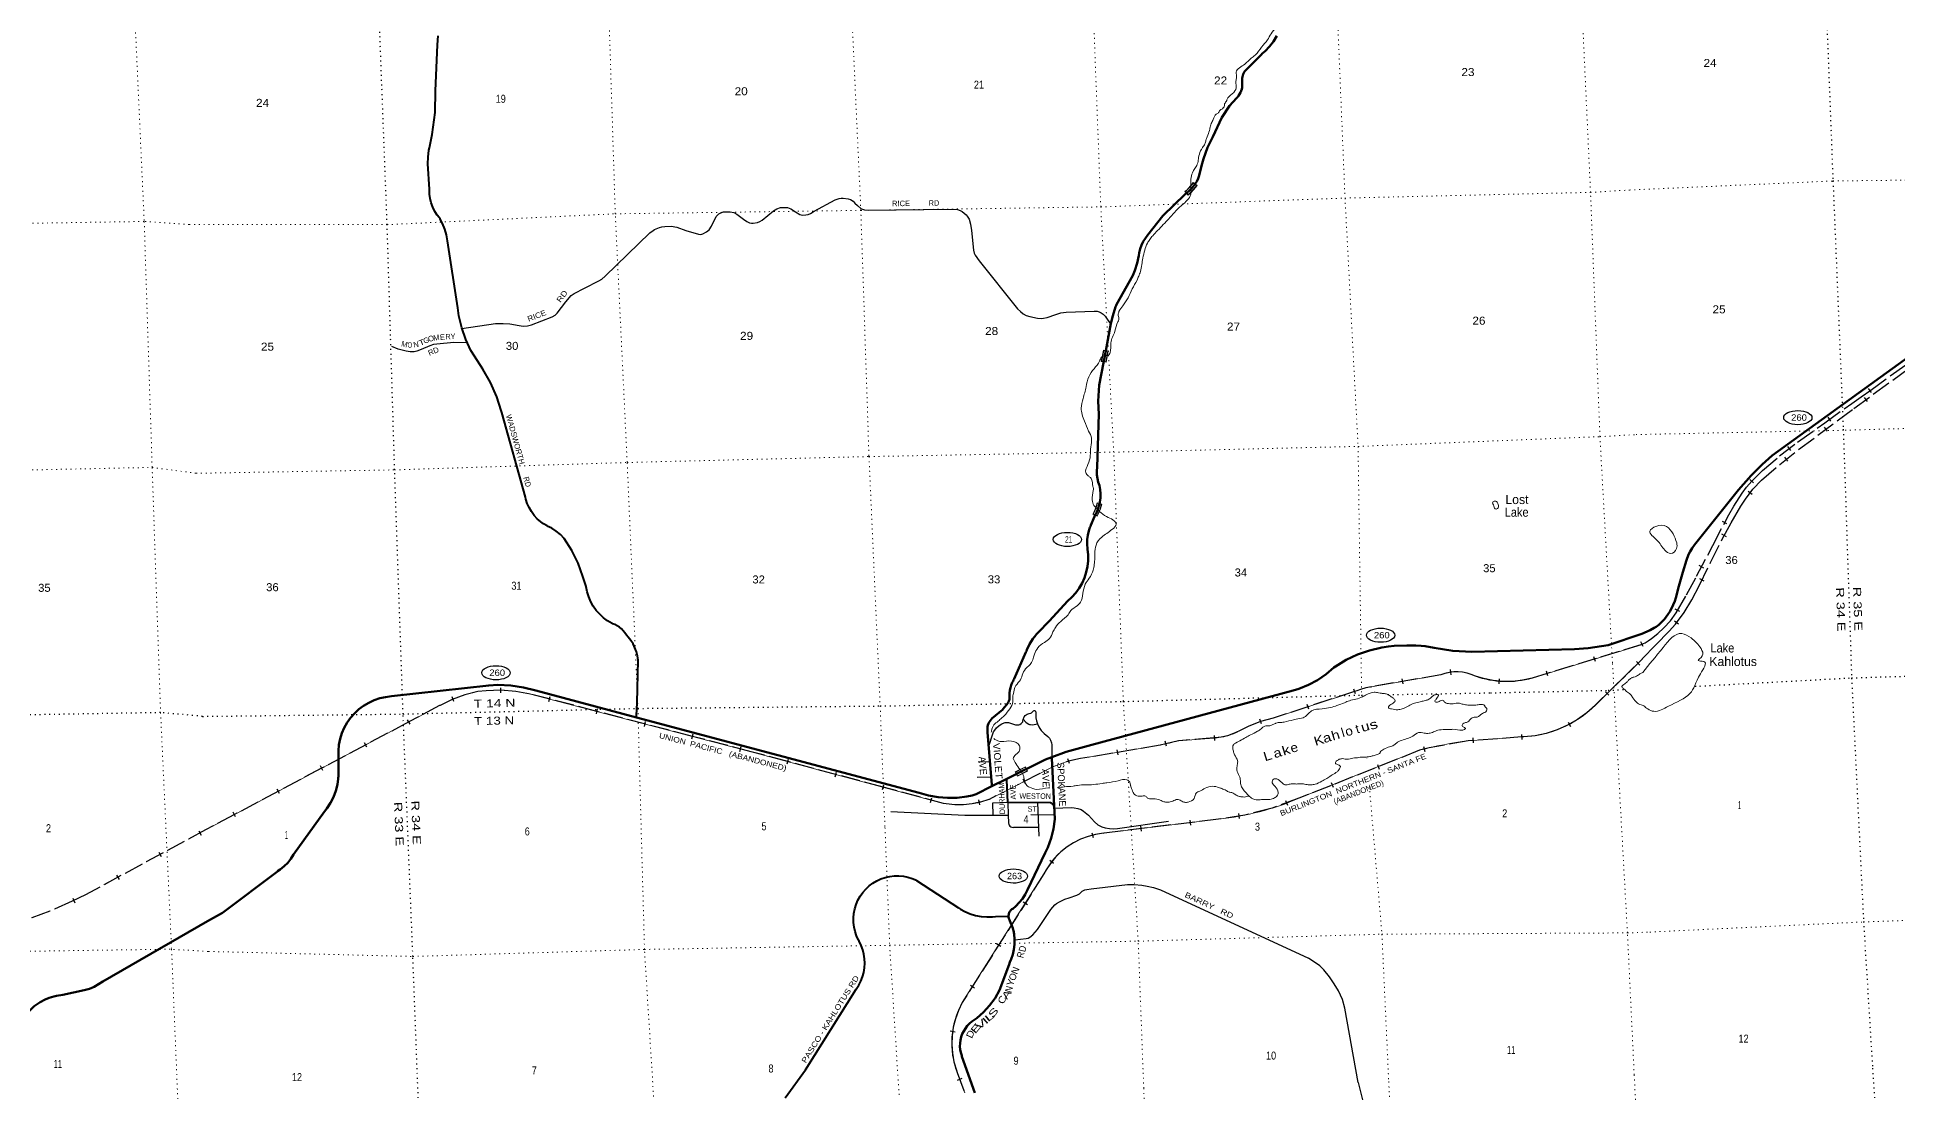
# Model space of a CAD drawing. Header units: feet. Extents: x 501257 to 757852, y -360805 to -170898.
# Drawn here: x 594971 to 635653, y -312357 to -289280 of the extents above; entities that cross this region are included whole.
import ezdxf
from ezdxf.enums import TextEntityAlignment as Align

# ---------------------------------------------------------------- set-up
doc = ezdxf.new("R2010")
doc.units = ezdxf.units.FT
doc.header["$LTSCALE"] = 70
doc.linetypes.add('DOTTED', pattern=[1.5, 0.3, -1.2])
doc.linetypes.add('LONG_DASHED', pattern=[7.5, 6, -1.5])
for name, color, linetype, lineweight in [('17', 7, 'Continuous', 25), ('23', 7, 'Continuous', 70), ('26', 7, 'Continuous', 40), ('27', 7, 'Continuous', 13), ('29', 7, 'Continuous', 25), ('30', 7, 'Continuous', 25), ('34', 7, 'Continuous', 25), ('39', 7, 'Continuous', 13), ('59', 7, 'Continuous', 13), ('6', 7, 'DOTTED', 25), ('63', 7, 'Continuous', 25), ('7', 7, 'DOTTED', 13)]:
    doc.layers.add(name, color=color, linetype=linetype, lineweight=lineweight)
doc.layers.add('41', color=7, linetype='Continuous')

msp = doc.modelspace()

# ---------------------------------------------------------------- linework, layer by layer
at = {"layer": '17'}
for centre, major_axis in [((633467.58, -297596.03), (309.24, -1)), ((617497.01, -300259.28), (-309.24, 1)), ((624344.4, -302353.48), (-309.24, 1)), ((605002.81, -303174.38), (-309.24, 1)), ((616314.49, -307618.61), (-309.24, 1))]:
    msp.add_ellipse(centre, major_axis=major_axis, ratio=0.500121, dxfattribs=at)
at = {"layer": '23'}
msp.add_line((615846.72, -305653.66), (616170.15, -305491.79), dxfattribs=at)
for points in [[(618550.07, -295173.88), (618559.05, -295146.12), (618571.22, -295123.88), (618929, -294486.09), (618971.55, -294381.82), (619022.13, -294218.65), (619055.37, -294051.09), (619064.22, -293995.23), (619085.54, -293909.13), (619115.75, -293825.73), (619154.51, -293745.95), (619201.4, -293670.66), (619255.9, -293600.68), (619581.83, -293184.25), (620073.5, -292711.71), (620098.5, -292687.68), (620123.5, -292670.61), (620147.41, -292649.49), (620221.58, -292572.25), (620267.85, -292512.68), (620287.27, -292487.68), (620307.68, -292462.68), (620323.94, -292435.13), (620352.96, -292371.83), (620375.22, -292305.84), (620390.45, -292237.89), (620443.03, -292043.72), (620471.36, -291941.36), (620560.43, -291692.28), (620675.05, -291453.87), (620876.16, -291033.64), (621042.33, -290783.1), (621195.9, -290609.27), (621199.81, -290603.16), (621213.87, -290589.21), (621239.89, -290558.99), (621262.61, -290526.22), (621281.79, -290491.25), (621297.2, -290454.46), (621308.68, -290416.27), (621316.11, -290377.09), (621319.4, -290337.35), (621318.92, -290208.55), (621319.39, -290178.35), (621323.08, -290147.18), (621330.02, -290116.57), (621340.12, -290086.85), (621353.27, -290058.35), (621369.33, -290031.37), (621388.11, -290006.23), (621409.43, -289983.19), (621433.03, -289962.5), (621458.67, -289944.39), (621458.63, -289942.38), (621744.7, -289649.44), (621750.58, -289641.29), (621817.25, -289583.15), (621915.3, -289481.72), (622002.21, -289370.6), (622077.02, -289251.01)], [(644116.26, -290320.4), (632908.79, -298423.93), (632689.78, -298621.81), (632448.02, -298858.86), (632170.78, -299173.19), (631206.71, -300380.33), (631157, -300448.45), (631113.25, -300525.24), (631079.07, -300589.66), (631034.78, -300714.11), (630949.7, -300971.57), (630861.75, -301283.45), (630799.98, -301539.11), (630776.01, -301605.34), (630741, -301688.74), (630676.07, -301824.87), (630627.26, -301903.71), (630551.08, -302000.63), (630431.38, -302122.9), (630368.19, -302169.27), (630323.96, -302194.56), (630235.5, -302243.03), (630056.94, -302319.37)], [(615846.72, -305653.66), (615844.52, -305626.11), (615752.42, -304473.68), (615750.5, -304461.63), (615747.34, -304425.85), (615747.94, -304389.94), (615752.29, -304354.28), (615760.34, -304319.27), (615772.01, -304285.3), (615787.17, -304252.73), (615805.64, -304221.93), (615827.24, -304193.22), (615851.72, -304166.93), (615878.81, -304143.35), (615878.78, -304141.33), (616047.25, -304009.5), (616070.03, -303988.13), (616124.44, -303929.1), (616172.37, -303864.7), (616198.5, -303820.63), (616213.18, -303795.87), (616223.77, -303770.63), (616227.36, -303757.72), (616228.34, -303751.89), (616230.94, -303726.43), (616231.85, -303701.89), (616233.55, -303655.96), (616233.7, -303616.7), (616239.06, -303558.03), (616250.52, -303500.24), (616267.96, -303443.97), (616291.19, -303389.82), (616310.47, -303355.36), (616319.8, -303330.36), (616334.4, -303305.36), (616588.38, -302724.42), (616599.25, -302699.56), (616609.52, -302674.42), (616610.63, -302671.69), (616670.57, -302548.08), (616743.1, -302431.42), (616804.83, -302352.03), (616815.74, -302338), (616847.74, -302302.03), (617105.58, -302036.21), (617497.69, -301608.53), (617499.28, -301607.24), (617593.92, -301521.81), (617679.11, -301426.96), (617753.92, -301323.72), (617817.53, -301213.23), (617869.24, -301096.69), (617908.49, -300975.39), (617934.84, -300850.65), (617948.01, -300723.84), (617947.85, -300596.34), (617934.36, -300469.57), (617933.31, -300461.6), (617925.9, -300362.64), (617928.88, -300263.45), (617942.2, -300165.11), (617965.74, -300068.71), (617990.26, -300000.29), (617999.22, -299975.29), (618009.92, -299950.29), (618092.51, -299757.32), (618106.48, -299724.69), (618115.07, -299707.32), (618131.49, -299674.16), (618170.75, -299575.15), (618191.8, -299499.93), (618199.76, -299471.48), (618204.22, -299449.93), (618205.82, -299442.23), (618218, -299351.36), (618220.61, -299259.71), (618213.62, -299168.29), (618197.12, -299078.11), (618171.67, -299005.91), (618152.17, -298925.56), (618141.18, -298843.6), (618138.81, -298760.95), (618145.1, -298678.51), (618182.97, -297518.51), (618171.55, -297233.34), (618190.79, -296884.37), (618334.43, -296134.38), (618448.41, -295539.29), (618486.65, -295369.94), (618550.07, -295173.88)], [(617156.76, -305016.86), (617466.96, -304899.86), (618031.4, -304746.85), (622432.27, -303563.79), (622559.99, -303523.77), (622767.81, -303439.01), (622965.64, -303332.99), (623151.31, -303206.87), (623322.77, -303062.04), (623358.77, -303036.95), (623593.6, -302893.66), (623842.13, -302775.71), (624101.62, -302684.38), (624369.23, -302620.67), (624516.23, -302596.55), (624642.04, -302585.29), (624917.05, -302578.62), (625114.26, -302575.6), (625231.43, -302585.2), (625316.46, -302593.43), (625515.69, -302632.3), (625923.35, -302696.34), (626342.32, -302718.13), (628582.6, -302655.87), (628882.75, -302638.37), (629317.45, -302574.28), (630056.94, -302319.37)], [(598696.28, -308605.4), (599021.81, -308420.35), (600225.68, -307519.23), (600227.58, -307513.16), (600283.77, -307475.15), (600369.94, -307405.57), (600448.37, -307327.37), (600518.2, -307241.4), (600578.66, -307148.61), (601252.64, -306210.69), (601304.66, -306142.41), (601382.65, -306020.11), (601447.44, -305890.33), (601498.3, -305754.49), (601534.69, -305614.07), (601552.75, -305493.64), (601554.15, -305468.64), (601556.35, -305443.64), (601558.94, -304989.53), (601558.2, -304877.31), (601570.01, -304748.13), (601595.24, -304620.9), (601633.64, -304496.99), (601684.78, -304377.79), (601748.11, -304264.58), (601822.91, -304158.61), (601908.39, -304061.04), (602003.6, -303972.93), (602107.49, -303895.27), (602218.93, -303828.89), (602336.7, -303774.52), (602459.51, -303732.76), (602586.01, -303704.06), (602714.82, -303688.75), (604843.05, -303451.38), (605045.97, -303441.49), (605326.23, -303453.15), (605603.73, -303494.03), (605875.43, -303563.71), (608072.54, -304149.35)], [(615846.72, -305653.66), (615500.99, -305826.7), (615417.3, -305856.2), (615296.56, -305876.58), (615088.04, -305904.83), (614877.71, -305911.12), (614667.88, -305895.4), (614460.83, -305857.82), (614258.85, -305798.81), (614252.9, -305796.72), (608072.54, -304149.35)], [(615470.48, -312356.82), (615191.74, -311564.43), (615184.64, -311545.11), (615165.2, -311478.61), (615152.81, -311410.43), (615147.62, -311341.34), (615149.68, -311272.08), (615158.97, -311203.41), (615175.38, -311136.09), (615198.74, -311070.86), (615228.8, -311008.42), (615265.21, -310949.47), (615307.59, -310894.65), (615355.46, -310844.56), (615408.31, -310799.75), (615513.97, -310721.85), (615662.31, -310591.1), (615796.18, -310445.56), (615914.11, -310286.83), (616014.79, -310116.64), (616221.09, -309549.39), (616234.28, -309502.86), (616264.54, -309435.05), (616300.79, -309330.07), (616325.86, -309221.88), (616339.48, -309111.66), (616341.51, -309000.62), (616331.92, -308889.97), (616315.66, -308805.97), (616313.76, -308796.12), (616300.65, -308755.97), (616222.09, -308563.14), (616219.34, -308555.71), (616213.85, -308536.73), (616210.38, -308517.28), (616208.96, -308497.58), (616209.61, -308477.83), (616212.31, -308458.26), (616217.05, -308439.08), (616223.77, -308420.5), (616232.39, -308402.73), (616242.82, -308385.95), (616254.95, -308370.35), (616268.65, -308356.11), (616283.76, -308343.38), (616300.11, -308332.3), (616365.31, -308278.16), (616443.69, -308199.79), (616513.44, -308113.65), (616573.82, -308020.7), (616624.14, -307921.94), (617010.9, -307113.95), (617067.59, -306991.04), (617139.86, -306790.91), (617190.81, -306584.33), (617219.88, -306373.56), (617157.76, -305038.38), (617156.76, -305016.86)], [(616170.15, -305491.79), (616600.47, -305276.43), (616622.92, -305265.19), (617016.65, -305069.7), (617156.76, -305016.86)], [(593174.83, -312944.84), (594700.95, -310688.56), (594815.34, -310548.25), (594907.74, -310463.11), (594969.64, -310415.57), (595034.74, -310374.56), (595142.3, -310319.68), (595232.44, -310282.89), (595336.05, -310249.52), (595396.38, -310234.64), (595530.47, -310213.58), (595997.26, -310116.03), (596116.05, -310083.86), (596169.21, -310062.39), (596217.31, -310038.02), (596407.82, -309920.9), (598696.28, -308605.4)]]:
    msp.add_lwpolyline(points, dxfattribs=at)
at = {"layer": '26'}
for points in [[(608072.54, -304149.35), (608074.93, -304105.17), (608089.85, -303827.97), (608108.11, -302901.8), (608108.07, -302899.79), (608095.03, -302807.3), (608072.39, -302716.68), (608040.4, -302628.92), (607999.41, -302544.99), (607949.88, -302465.8), (607892.33, -302392.22), (607853.96, -302350.84), (607822.83, -302302.39), (607786.8, -302257.47), (607746.28, -302216.56), (607701.7, -302180.1), (607653.56, -302148.51), (607602.38, -302122.12), (607548.71, -302101.23), (607541.22, -302098.82), (607443.79, -302040.99), (607352.95, -301973.29), (607269.67, -301896.47), (607194.89, -301811.37), (607129.4, -301718.91), (607073.94, -301620.12), (607029.12, -301516.07), (606995.41, -301407.9), (606973.19, -301296.8), (606972.2, -301289.84), (606903.54, -301069.67), (606796.22, -300778.81), (606659.09, -300500.77), (606493.65, -300238.59), (606493.03, -300237.72), (606410.56, -300154.56), (606319.84, -300080.49), (606221.88, -300016.3), (606171.84, -299989.63), (606146.47, -299976.1), (606121.84, -299962.31), (606038.17, -299915.44), (605980.14, -299876.39), (605904.89, -299808.69), (605837.12, -299733.5), (605777.58, -299651.63), (605726.93, -299563.99), (605685.71, -299471.53), (605654.39, -299375.28), (605644.52, -299335.12), (605130.26, -297487.61), (605121.27, -297462.61), (605115.35, -297437.61), (605020.59, -297139.62), (604884.7, -296829.17), (604717.09, -296534.62), (604594.79, -296357), (604456.18, -296128.23), (604342.25, -295886.24), (604254.23, -295633.65), (604193.1, -295373.26), (604167.9, -295199.29), (603940.21, -293730.06), (603917.53, -293600.1), (603881.39, -293473.22), (603832.19, -293350.81), (603792.3, -293274.2), (603779.3, -293249.22), (603759.83, -293224.2), (603718.22, -293170.7), (603665.7, -293086.26), (603622.3, -292996.78), (603588.49, -292903.26), (603564.63, -292806.72), (603551, -292708.21), (603547.74, -292608.82), (603548.02, -292597.9), (603513.23, -292049.05), (603517.09, -291898.88), (603536.62, -291749.93), (603546.71, -291700.25), (603609.48, -291409.3), (603671.83, -290921.8), (603683.43, -290449.92), (603720.88, -289448.42), (603740.67, -289251.34)], [(617206.51, -306128.48), (617206.56, -306123.82), (617205.85, -306112.35), (617203.93, -306101.01), (617200.85, -306089.93), (617196.62, -306079.24), (617191.3, -306069.04), (617184.94, -306059.46), (617177.61, -306050.6), (617169.4, -306042.55), (617160.39, -306035.4), (617150.68, -306029.23), (617140.38, -306024.12), (617129.61, -306020.1), (617118.47, -306017.24), (616194.65, -306007.49), (616171.3, -305515.94), (616170.15, -305491.79)], [(611327.71, -312467.75), (611772.77, -311855.11), (612875.38, -310090.34), (612879.37, -310088.26), (612934.85, -310004.39), (612981.25, -309915.19), (613018.08, -309821.62), (613044.92, -309724.72), (613061.49, -309625.54), (613067.6, -309525.17), (613063.18, -309424.72), (613048.29, -309325.27), (613023.09, -309227.93), (612987.85, -309133.76), (612942.95, -309043.78), (612927, -309016.65), (612884.98, -308925.74), (612852.7, -308830.94), (612830.5, -308733.29), (612818.63, -308633.85), (612817.22, -308533.71), (612826.29, -308433.97), (612845.73, -308335.73), (612875.33, -308240.06), (612914.77, -308148.01), (612963.62, -308060.58), (613021.34, -307978.74), (613087.29, -307903.38), (613160.77, -307835.33), (613240.95, -307775.33), (613326.97, -307724.04), (613417.87, -307682.03), (613512.67, -307649.74), (613610.33, -307627.55), (613709.77, -307615.68), (613809.9, -307614.27), (613909.64, -307623.33), (614007.88, -307642.77), (614103.55, -307672.38), (614195.6, -307711.82), (614199.54, -307713.77), (615112.04, -308314.4), (615137.04, -308328.97), (615162.04, -308345.17), (615253.12, -308394.78), (615368.7, -308442.84), (615488.67, -308478.56), (615611.72, -308501.54), (615736.5, -308511.54), (615861.63, -308508.43), (615923.11, -308502.08), (616207.32, -308493.19)]]:
    msp.add_lwpolyline(points, dxfattribs=at)
at = {"layer": '29'}
for p, q in [((613142.99, -293063.71), (614966.66, -293036.38)), ((615833.86, -305456.44), (615522.72, -305462.13)), ((615803.19, -305118.72), (615547.75, -305125.44)), ((616194.65, -306007.49), (616202.05, -306285.12)), ((617212.17, -306287.15), (616694.97, -306283.12)), ((616840.86, -306013.52), (616870.92, -306744.11)), ((616861.79, -306557.15), (616319.96, -306554.72)), ((619535.67, -307922.12), (622765.88, -309414.06))]:
    msp.add_line(p, q, dxfattribs=at)
for points in [[(609156.48, -293502.49), (609428.18, -293586.75), (609481.16, -293589.47), (609521.91, -293581.32), (609602.07, -293537.82), (609660.48, -293488.9), (609716.18, -293412.78), (609819.42, -293200.76), (609875.12, -293138.24), (609918.59, -293116.5), (609977.01, -293097.47), (610125.08, -293094.75), (610205.23, -293113.78), (610269.08, -293149.12), (610411.72, -293260.56), (610483.72, -293306.78), (610547.57, -293336.67), (610592.4, -293347.55), (610627.72, -293347.55), (610721.46, -293331.24), (610771.72, -293309.49), (610824.7, -293276.87), (611069.23, -293075.72), (611141.23, -293032.23), (611226.82, -293005.05), (611306.97, -292999.61), (611373.53, -293005.05), (611450.97, -293034.95), (611552.85, -293097.47), (611645.23, -293151.83), (611705, -293168.14), (611775.64, -293165.42), (611829.98, -293151.83), (611876.17, -293130.09), (611960.4, -293081.16), (612422.28, -292836.51), (612506.51, -292803.9), (612548.62, -292798.46), (612590.74, -292798.46), (612700.77, -292812.05), (612753.76, -292825.64), (612814.88, -292866.42), (612851.57, -292907.19), (612907.26, -292961.56), (612981.98, -293021.36), (613015.94, -293037.67), (613063.49, -293053.97), (613142.99, -293063.71)], [(614966.66, -293036.38), (615095.77, -293048.54), (615150.11, -293064.85), (615194.95, -293092.04), (615283.24, -293165.43), (615307.7, -293192.61), (615347.1, -293260.57), (615381.05, -293369.3), (615401.44, -293505.21), (615444.91, -293934.7), (615458.49, -293999.93), (615477.51, -294043.43), (615564.45, -294168.47), (616406.72, -295217.71), (616467.85, -295277.51), (616527.62, -295323.72), (616598.26, -295361.78), (616672.98, -295386.24), (616840.08, -295418.86), (616924.3, -295427.02), (616971.85, -295424.3), (617057.43, -295405.27), (617243.54, -295342.75), (617350.87, -295307.41), (617471.77, -295288.38), (618080.37, -295266.64), (618145.58, -295272.07), (618194.49, -295285.67), (618235.24, -295304.69), (618275.99, -295331.88), (618324.9, -295380.8), (618444.45, -295560.21)], [(604257.9, -295649.28), (604988.64, -295541.18), (605074.23, -295535.74), (605161.17, -295535.74), (605303.81, -295546.62), (605508.94, -295584.67), (605597.25, -295595.54), (605688.26, -295592.83), (605776.57, -295568.36), (606227.58, -295388.96), (606294.15, -295356.34), (606341.7, -295312.85), (606531.88, -295062.77), (606648.71, -294929.57), (606665.01, -294913.26), (606711.21, -294883.36), (606939.43, -294763.76), (607254.6, -294606.1), (607317.09, -294568.04), (607390.45, -294502.81), (608368.56, -293556.86), (608436.48, -293505.21), (608471.8, -293483.46), (608575.05, -293442.69), (608632.1, -293426.38), (608691.88, -293415.51), (608830.44, -293410.07), (608955.42, -293434.53), (609156.48, -293502.49)], [(604376.32, -295958.61), (604078.46, -295957.08), (603706.24, -295986.98), (603638.31, -295997.85), (603556.8, -296025.04), (603363.9, -296106.58), (603268.8, -296144.64), (603211.75, -296155.51), (603124.8, -296155.51), (603040.58, -296144.64), (602863.97, -296101.15), (602722.69, -296044.06)], [(615776.14, -304780.16), (615864.01, -304505.96), (615881, -304465.18), (615907.49, -304427.13), (615944.85, -304379.56), (616008.02, -304323.83), (616060.32, -304289.85), (616113.98, -304266.75), (616139.12, -304259.95), (616166.29, -304258.59), (616209.07, -304264.03), (616361.23, -304310.24), (616405.38, -304312.96), (616433.91, -304311.6), (616456.32, -304304.81), (616484.18, -304285.78), (616505.23, -304264.03), (616518.48, -304245.69), (616524.25, -304231.42), (616531.57, -304186)], [(616531.57, -304186), (616540.9, -304155.98), (616551.42, -304134.92), (616569.42, -304111.81), (616592.18, -304092.78), (616615.61, -304079.19), (616641.08, -304068.32), (616659.09, -304062.88), (616695.42, -304058.8), (616711.39, -304052.01), (616728.03, -304038.42), (616756.55, -304007.16), (616767.77, -304001.04), (616779.65, -304000.36), (616794.26, -304007.16), (616801.39, -304015.31), (616804.1, -304046.57), (616804.1, -304128.12), (616806.49, -304155.98), (616823.12, -304224.62), (616840.78, -304292.58)], [(616531.57, -304186), (616590.82, -304254.52), (616619.35, -304277.63), (616651.95, -304296.65), (616668.6, -304303.45), (616691.35, -304307.53), (616730.74, -304310.25), (616767.42, -304307.53), (616840.78, -304292.58)], [(616840.78, -304292.58), (616868.97, -304353.07), (616892.06, -304392.48), (616923.31, -304434.62), (616987.16, -304498.5), (617071.39, -304566.45), (617105.35, -304605.87), (617128.45, -304649.36), (617148.82, -304709.16), (617154.26, -304749.94), (617156.76, -305016.86)], [(613635.04, -306204.29), (615250.42, -306290.08), (616202.05, -306285.12)], [(616194.65, -306007.49), (615860.95, -306023.53), (615865.99, -306283.08)], [(616202.05, -306285.12), (616209.07, -306457.67), (616214.5, -306490.29), (616224.01, -306507.96), (616240.31, -306529.71), (616262.05, -306543.3), (616282.42, -306551.45), (616319.96, -306554.72)], [(617212.75, -306135.1), (617577.08, -306117.9), (617645.01, -306123.33), (617723.8, -306139.64), (617797.16, -306166.82), (617851.5, -306196.73), (617957.46, -306289.15), (618087.88, -306435.93), (618158.52, -306498.45), (618248.18, -306541.95), (618324.26, -306566.41), (618419.35, -306580), (618498.14, -306585.44), (618590.04, -306576.46)], [(618590.04, -306576.46), (619703.72, -306419.65), (619707.66, -306415.55)], [(616344.78, -309014.87), (616594.56, -308985.06), (616636.67, -308974.19), (616674.71, -308955.16), (616741.28, -308903.51), (616844.53, -308789.34), (617132.53, -308348.98), (617223.55, -308245.68), (617261.59, -308215.78), (617322.72, -308180.44), (617440.91, -308126.08), (617534.65, -308093.45), (617703.11, -308039.09), (617761.52, -308006.47), (617817.22, -307952.1), (617875.64, -307922.2), (617921.83, -307911.33), (618018.28, -307897.74), (618811.65, -307805.31), (618955.65, -307802.59), (619121.39, -307816.19), (619240.94, -307837.93), (619376.8, -307870.55), (619535.67, -307922.12)], [(623851.34, -312130.1), (623563.73, -310507.31), (623509.39, -310317.03), (623422.44, -310126.75), (623330.06, -309974.53), (623226.82, -309822.3), (623101.83, -309670.08), (623014.89, -309577.65), (622765.88, -309414.06)], [(623851.34, -312130.1), (623987.59, -312656.79)]]:
    msp.add_lwpolyline(points, dxfattribs=at)
at = {"layer": '34', "lineweight": 13}
for p, q in [((630073.64, -302866.67), (629037.04, -303885.55)), ((603771.12, -303893.24), (598630.79, -306621.95)), ((627424.66, -304576.61), (626259.25, -304659.87)), ((625196.87, -304868.09), (622557.22, -305917.7)), ((616981.54, -307571.36), (615195.03, -310384.92)), ((615085.9, -311916.53), (615253.38, -312356.33))]:
    msp.add_line(p, q, dxfattribs=at)
for points in [[(630047.59, -302561.2), (627659.31, -303292.32), (627659.27, -303290.31)], [(625663.86, -303217.36), (624137.82, -303484.2), (624133.83, -303486.29)], [(614790.65, -306030.63), (610581.53, -304900.4), (605754.13, -303639.57)], [(623826.09, -303569.15), (621998.05, -304164.58), (621996.08, -304166.63)], [(620698.64, -304600.46), (619927.23, -304664.59), (619929.2, -304662.54)], [(619528.6, -304756.26), (619526.62, -304758.31), (617785.79, -305051.14)], [(617163.68, -305239.4), (617165.69, -305239.36), (615786.94, -305942.34), (615780.91, -305942.45)], [(620801.4, -306371.81), (618282.19, -306680.59), (618284.17, -306678.55)]]:
    msp.add_lwpolyline(points, dxfattribs=at)
at = {"layer": '34', "linetype": 'LONG_DASHED', "lineweight": 13}
msp.add_lwpolyline([(598647.8, -306609.39), (596025.56, -308023.92), (595730.56, -308166.74), (595243.49, -308384.38), (590714.73, -310077.41)], dxfattribs=at)
at = {"layer": '34', "lineweight": 13}
for centre, radius, start, end in [((626003.35, -304085.46), 932.12, 63.65378, 111.35895), ((627104.74, -301309.49), 2058.92, 250.48704, 285.62552), ((605145.46, -306347.46), 2812.83, 101.01049, 119.24836), ((605039.65, -306663.96), 3107.64, 76.70808, 97.97961), ((624280.33, -304621.54), 1146.24, 97.14216, 113.34629), ((627358.19, -302194.9), 2382.61, 271.55026, 314.79945), ((622590.97, -306852.41), 2750.88, 102.48918, 118.95954), ((572622.07, -99869.12), 210187.92, 282.89498, 283.00648), ((620629.43, -303259.44), 1342.81, 272.95453, 297.96055), ((627312.66, -312848.93), 8256.54, 97.33007, 104.84805), ((618140.74, -307346.08), 2322.23, 98.79194, 114.8813), ((620212.07, -300471.66), 5929.51, 275.70401, 293.29747), ((615130.38, -304241.37), 1821.23, 259.24921, 290.92802), ((618444.28, -308312.21), 1639.65, 95.67319, 153.13859), ((616792.99, -311268.47), 1825.96, 151.06072, 200.78819)]:
    msp.add_arc(centre, radius, start, end, dxfattribs=at)
at = {"layer": '39'}
for points in [[(622731.1, -288407.14), (622553.52, -288505.83), (622441.57, -288646.71), (622371.73, -288780.8), (622205.66, -288932.71), (622065.46, -289070.08), (621951.34, -289202.95), (621869.47, -289339.26), (621741.7, -289494.52), (621604.26, -289670.07), (621513.06, -289740.14), (621378.7, -289867.33), (621189, -290045.83), (621197.14, -290154.38), (621178.67, -290239.24), (621176.97, -290255.37), (621189.52, -290383.96), (621101.51, -290514.35), (620985.33, -290645.24), (620979.65, -290663.46), (620934.83, -290738.73), (620929.42, -290771.03), (620858.69, -290858.85), (620848.67, -290861.04), (620803.69, -290928.26), (620752.06, -290963.4), (620683.85, -291077.34), (620641.27, -291164.65), (620622.21, -291219.33), (620601.96, -291316.3), (620550.38, -291458.12), (620525.68, -291533.03), (620501.05, -291611.97), (620452.25, -291689.32), (620417.14, -291746.31), (620409.4, -291762.55), (620365.91, -291906.23), (620346.17, -292029.36), (620293.81, -292130.93), (620243.03, -292210.34), (620201.44, -292347.94), (620191.98, -292482.97), (620200.68, -292675.29)], [(620200.68, -292675.29), (620181, -292746.83), (620086.88, -292873.3), (619980.09, -292969.81), (619889.17, -293053.96), (619711.85, -293248.34)], [(619711.85, -293248.34), (619593.58, -293375.25), (619467.39, -293508.33), (619362.89, -293618.89), (619296.14, -293704.62), (619245.37, -293784.03), (619187.99, -293938.02), (619147.06, -294109.83), (619123.64, -294251.14), (619094.38, -294402.62), (619056.11, -294503.94), (619019.61, -294593.15), (618912.61, -294782.25), (618823.83, -294977.06), (618706.5, -295152.26), (618624.4, -295276.5), (618607.59, -295343.22), (618623.27, -295425.46), (618621.8, -295453.67), (618598.56, -295500.37), (618534.15, -295706.82), (618444.54, -295962.03), (618429.22, -296177.55), (618384.08, -296233.99), (618369.27, -296236.69)], [(618369.27, -296236.69), (618240.38, -296276.98), (618198.27, -296362.6), (618079.21, -296526.09), (617962, -296707.32), (617905.75, -296919.66), (617840.39, -297180.47), (617800.16, -297388.5), (617816.93, -297527.08), (617868.01, -297671.08), (617960.81, -297890.82), (618022.18, -298046.71), (618005.78, -298238.21), (617997.3, -298423.53), (617946.77, -298619.67), (617897.95, -298799.67), (617949.6, -298869.19), (618000.67, -298908.53), (618040.33, -298982.29), (618059.23, -299126.87), (618067.7, -299148.86), (618062.49, -299191.22), (618040.24, -299392.89), (618076.9, -299519.03), (618120.18, -299562.52)], [(618120.18, -299562.52), (618236.99, -299681.21), (618389.75, -299777.09), (618524.11, -299857.21), (618561.64, -299924.97), (618479.27, -300035.13), (618356.28, -300125.89), (618247.17, -300206.34), (618121.8, -300381.68), (618097.27, -300569.3), (618092.54, -300740.46), (618072.95, -300871.64), (618059.96, -300928.23), (617970.91, -301108.96), (617886.88, -301237.26), (617834.5, -301441.48), (617779.87, -301633.67), (617710.88, -301707.36), (617572.11, -301814.51), (617511.47, -301904.15), (617349.31, -302049.96), (617233.25, -302186.89), (617178.76, -302282.46), (617107.07, -302424.64), (616996.03, -302509.15), (616847.48, -302630.56), (616777.76, -302770.68), (616679.51, -302995.85), (616608.35, -303061.53), (616520.33, -303191.92), (616472.66, -303327.63), (616372.46, -303452.2), (616311.92, -303650.53), (616302.88, -303703.02), (616303.31, -303725.15), (616280.28, -303886.58), (616182.56, -304035.26), (616107.76, -304121.13), (616038.5, -304180.74), (616004.97, -304215.56), (615911.8, -304287.67), (615847.64, -304403.54), (615832.29, -304471.92)], [(626824.25, -299555.59), (626811.17, -299503.49), (626794.29, -299463.54), (626803.77, -299433.18), (626853.82, -299420.21), (626878.15, -299429.84), (626894.55, -299445.64), (626917.69, -299497.56), (626924.47, -299535.68), (626915, -299566.04), (626887.3, -299590.69), (626853.11, -299591.3), (626824.25, -299555.59)], [(630818.85, -300330.95), (630742.38, -300139.84), (630594.23, -299976.85), (630364.36, -299973.08), (630232.56, -300077.32), (630383.73, -300272.43), (630559.93, -300495.02), (630685.14, -300568.07), (630816.81, -300459.81), (630818.85, -300330.95)], [(630074.77, -303167.14), (630523.14, -302618.35), (630930.91, -302315.37), (631133.45, -302412.46), (631350.3, -302646.02), (631377.38, -302804.27), (631289.95, -302909.3), (631409.38, -302926.16), (631337.27, -303199.83), (631106.79, -303630.79), (630637.67, -303905.26), (630320.69, -304016.58), (630184.09, -303965.98), (630098.32, -303896.55)], [(630077.03, -303166.06), (630013.46, -303196.53), (629940.06, -303250.17), (629884.13, -303271.3), (629849.97, -303273.93), (629838.06, -303282.19), (629776.49, -303323.55), (629735.18, -303372.59), (629659.88, -303432.31), (629618.38, -303471.29), (629651.46, -303516.99), (629723.11, -303580.12), (629806.95, -303649.06), (629860.65, -303720.56), (629959.46, -303835.52), (630067.08, -303885.93), (630098.32, -303896.55)], [(622441.46, -304202.93), (622499.52, -304187.8), (622647.82, -304156.97), (622747.06, -304086.76), (622836.09, -304008.68), (623064.57, -303962.32), (623249.12, -303932.85), (623391.15, -303890.05), (623554.95, -303828.75), (623662.75, -303784.55), (623800.95, -303751.89), (623950.83, -303698.89), (624032.48, -303655.16), (624204.44, -303599.75), (624301.27, -303612.1), (624364.95, -303620.6)], [(624505.79, -303652.13), (624539.86, -303672.23), (624611.27, -303723.29), (624654.33, -303764.78), (624653.14, -303807.07), (624645.17, -303811.24), (624619.57, -303839.87), (624571.77, -303864.88), (624518.86, -303938.29), (624581.76, -303965.34), (624718.93, -303983.01), (624817.14, -303963.14), (624932.86, -303912.76), (625040.39, -303854.48), (625084.33, -303837.59), (625210.58, -303811.18), (625300.62, -303785.41), (625380.69, -303763.85), (625448.1, -303712.32), (625507.58, -303666.98), (625589.78, -303651.42), (625616.08, -303659), (625606.46, -303681.31), (625604.52, -303685.37), (625596.67, -303695.57), (625588.9, -303709.8), (625561.56, -303752.56), (625528.22, -303797.44), (625586.98, -303818.52), (625666.66, -303776.84), (625719.11, -303783.95), (625731.49, -303799.83), (625758.19, -303827.53), (625796.72, -303842.94), (625927.65, -303850.66), (626068.34, -303842.11), (626147.21, -303862.83), (626250.14, -303879.1), (626336.71, -303881.58), (626429.24, -303879.92), (626525.59, -303868.13), (626569.88, -303869.35), (626618.62, -303892.63), (626624.97, -303908.62), (626666.17, -303958.2), (626663.09, -304006.56), (626569.6, -304062.58), (626452.41, -304141.16), (626416.21, -304141.81), (626328.25, -304171.56), (626251.25, -304247.41), (626185.26, -304268.72), (626125.94, -304322.11), (626136.54, -304350.1), (626164.93, -304361.67), (626189.38, -304377.33), (626201.65, -304387.17), (626193.83, -304399.39), (626123.98, -304428.82), (625920.4, -304410.33), (625890.27, -304412.88), (625749.51, -304417.41), (625596.83, -304430.21), (625498.98, -304468.19), (625404.95, -304496.04), (625296.22, -304491.95), (625175.26, -304480.03), (625048.05, -304560.8), (624938.32, -304609.06), (624804.34, -304651.71), (624690.78, -304710.1), (624629.32, -304757.49), (624541.44, -304791.27), (624415.78, -304847.87), (624338.54, -304911.64), (624330.89, -304931.91)], [(624364.95, -303620.6), (624398.35, -303626.93), (624427.4, -303628.46), (624468.11, -303636.86), (624505.79, -303652.13)], [(624330.89, -304931.91), (624306.98, -304944.41), (624273.1, -304961.12), (624181.09, -304988.93), (624108.99, -305006.33), (623996.54, -305018.4), (623924.09, -305017.69), (623813.74, -305033.75), (623771.5, -305034.51), (623645.25, -305060.92), (623570.79, -305060.24), (623508.24, -305051.3), (623442.13, -305066.57), (623376.58, -305110.01), (623357.32, -305154.64), (623385.87, -305174.25), (623440.61, -305195.41), (623465.25, -305221.14), (623448.13, -305271.76), (623414.79, -305316.64), (623369.27, -305355.7), (623261.9, -305422.03), (623166.6, -305488.14), (623059.08, -305546.42), (622911.44, -305611.46), (622825.15, -305623.07), (622762.8, -305624.18), (622655.76, -305603.96), (622557.16, -305603.71), (622504.91, -305606.66), (622416.29, -305602.21), (622320.01, -305618.03), (622251.7, -305623.27), (622184.35, -305574.16), (622072.16, -305495.66), (622001.88, -305502.96), (621975.24, -305581.93), (622041.17, -305661.26), (622102, -305788.98), (622093.15, -305851.54), (622061.59, -305884.31), (622021.87, -305911.18), (621925.91, -305943.09), (621807.15, -305941.19), (621674.56, -305951.62), (621573.71, -305939.34), (621477.97, -305878.66), (621410.19, -305807.41), (621348.4, -305734.05), (621294.39, -305646.46), (621280.17, -305536.01), (621253.93, -305427.8), (621201.11, -305297.92), (621211.11, -305191.06), (621217.4, -305100.38), (621150.38, -304964.72), (621124.72, -304886.68), (621112.87, -304794.31), (621126.09, -304749.79), (621145.85, -304731.32), (621269.23, -304660.68), (621398.61, -304587.92), (621498.16, -304533.81), (621655.54, -304452.49), (621732.97, -304398.77), (621784.45, -304355.59), (621850.44, -304334.28), (621924.9, -304334.96), (621960.83, -304320.22), (621988.72, -304305.64), (622036.6, -304284.65), (622054.55, -304276.28), (622106.57, -304261.26), (622132.76, -304262.8), (622235.15, -304250.9), (622441.46, -304202.93)], [(615887.81, -304614.35), (615910.42, -304631.87), (616054.17, -304677.6), (616275.31, -304667.6), (616446.37, -304773.22), (616452.19, -304865.7), (616371.56, -304961.74), (616312.85, -305047.33), (616340.21, -305109.23), (616369.35, -305159.03), (616462.95, -305289.04)], [(616462.95, -305289.04), (616527.09, -305407.79), (616531.27, -305415.77), (616555.5, -305524.02), (616593.5, -305615.92), (616626.39, -305651.56), (616669.1, -305674.95), (616820.93, -305722.55), (617081.91, -305691.71), (617113.26, -305692.48)], [(617273.14, -305692.5), (617431.54, -305667.33), (617620.38, -305651.88), (617716.65, -305636.06), (618070.43, -305617.65), (618253.04, -305592.24), (618361.42, -305578.22), (618604.06, -305535.64), (618796.84, -305516.08), (618860.21, -305567.28), (618873.49, -305629.43), (618880.03, -305655.48), (618922.29, -305759.39), (618957.77, -305825.17), (619079.47, -305875.32), (619131.69, -305870.36), (619206.19, -305873.05), (619249.25, -305914.55), (619340.15, -305933.05), (619489.23, -305942.45), (619566.4, -305979.31), (619643.27, -306000.07), (619743.84, -305998.27), (619853.68, -305956.05), (619895.69, -305943.22), (619980.79, -305973.9), (620063.92, -306006.63), (620138.31, -306003.28), (620265.48, -305920.5), (620313.5, -305802.9), (620389.19, -305763.3), (620510.64, -305696.72), (620666.79, -305655.68), (620810.18, -305683.31), (620870.99, -305706.37), (620966.39, -305748.94), (621033.43, -305781.96), (621106.19, -305798.77), (621175.44, -305841.81), (621262.63, -305876.47), (621290.95, -305884.02), (621331.25, -305887.32), (621337.33, -305889.23), (621443.66, -305873.23), (621471.67, -305874.59)]]:
    msp.add_spline(points, degree=3, dxfattribs=at)
at = {"layer": '59'}
for p, q in [((620247.78, -292457.01), (620330.71, -292521.42)), ((618054.26, -299706.2), (618150.29, -299748.89)), ((618146.17, -299458.87), (618247.13, -299487.72)), ((618237.29, -299493.23), (618151.7, -299468.77))]:
    msp.add_line(p, q, dxfattribs=at)
for points in [[(620247.78, -292457.01), (620183.7, -292539.51), (620112.77, -292613.38), (620067.72, -292653.19), (620138, -292731.19)], [(620249.2, -292468.23), (620189.76, -292544.75), (620118.31, -292619.16), (620079.07, -292653.83), (620138.64, -292719.95)], [(620138.64, -292719.95), (620179.98, -292683.43), (620257.19, -292603.03), (620319.48, -292522.83), (620249.2, -292468.23)], [(620330.71, -292521.42), (620263.25, -292608.27), (620185.52, -292689.21), (620138, -292731.19)], [(618146.17, -299458.87), (618118.56, -299557.56), (618081.2, -299651.79), (618054.26, -299706.2)], [(618151.7, -299468.77), (618126.15, -299560.12), (618088.52, -299655.04), (618065.13, -299702.28), (618146.52, -299738.46)], [(618146.52, -299738.46), (618169.89, -299691.25), (618210.61, -299588.58), (618237.29, -299493.23)], [(618247.13, -299487.72), (618218.2, -299591.14), (618177.21, -299694.5), (618150.29, -299748.89)]]:
    msp.add_lwpolyline(points, dxfattribs=at)
for points in [[(618237.42, -296365.89), (618284.03, -296120.28), (618387.19, -296139.85), (618340.58, -296385.47)], [(618377.84, -296146.21), (618290.39, -296129.62), (618246.76, -296359.52), (618334.21, -296376.12)], [(616626.45, -305322.34), (616403.82, -305436.08), (616356.05, -305342.57), (616578.68, -305228.83)], [(616575.19, -305239.59), (616366.81, -305346.05), (616407.3, -305425.31), (616615.68, -305318.85)]]:
    msp.add_lwpolyline(points, close=True, dxfattribs=at)
at = {"layer": '6'}
msp.add_line((613402.17, -303899.89), (618711.08, -303802.12), dxfattribs=at)
for points in [[(633274.69, -266097.57), (633434.07, -270910.21), (633594.46, -276358.53), (633833.16, -281748.99), (634029.85, -287109.09), (634235.17, -292422.66), (634460.17, -297850.41), (634643.25, -303291.38), (634903.13, -308609.49), (635100.57, -311820.97)], [(603310.74, -312680.3), (603185.38, -309376.29), (602970.36, -304075.96), (602786.78, -298738.84), (602622.81, -293377.2), (602418.35, -288023), (602270.41, -282924.72)], [(631222.88, -303469.51), (634641.05, -303285.4), (639777.38, -303128.68), (645154.54, -302939.21), (650514.45, -302778.38), (655823.83, -302612.9), (661140.25, -302512.13), (661573.38, -302508.19)], [(618711.08, -303802.12), (618720.34, -303801.95), (623929.21, -303661.71), (624026.82, -303660.02)], [(624504.8, -303651.74), (626745.01, -303612.93), (629317.04, -303557.6), (629683.43, -303539.79)], [(598584.61, -304126.82), (597669.53, -304044.64), (592363.97, -304137.95), (587046.82, -304247.67), (581709.96, -304371.98), (576392.16, -304525.98), (572096.72, -304633.35), (567085.06, -304858.75)], [(598584.61, -304126.82), (602970.36, -304075.96), (608105.23, -303953.15), (613402.17, -303899.89)], [(635100.57, -311820.97), (635251.86, -314027.9), (635453.19, -319293.21), (635577.24, -322946.78)]]:
    msp.add_lwpolyline(points, dxfattribs=at)
at = {"layer": '63'}
for p, q in [((635079.38, -297048.06), (635015.6, -296957.7)), ((634991.39, -297244.89), (634926.14, -297155.57)), ((634191.63, -297676.36), (634127.43, -297586.29)), ((634117.72, -297892.2), (634051.61, -297803.52)), ((633251.12, -298547.78), (633183.02, -298460.62)), ((633313.01, -298315.38), (633246.39, -298227.09)), ((632498.97, -299024.38), (632420.9, -298946.03)), ((632466.79, -299278.25), (632378.65, -299211.43)), ((631906.08, -300200.18), (631809.05, -300147.08)), ((631915.91, -299920.53), (631817.97, -299869.12)), ((631410.39, -300883.77), (631312.45, -300832.38)), ((631421.36, -301171.18), (631321.85, -301122.9)), ((630884.68, -301838.13), (630788.67, -301783.21)), ((630860.21, -302111.27), (630771.36, -302045.39)), ((630085.68, -302600.37), (630038.11, -302500.51)), ((629039.83, -302928.38), (629007.45, -302822.62)), ((629936.28, -302926.66), (630013.82, -303005.54)), ((624838.69, -303418.61), (624819.64, -303309.65)), ((625887.37, -303215.7), (625874.55, -303105.83)), ((626933.68, -303414.93), (626944.04, -303304.81)), ((628000.84, -303243.72), (627968.46, -303137.95)), ((604081.14, -303805.33), (604043.29, -303701.4)), ((605109.01, -303610.65), (605105.72, -303500.09)), ((606158.83, -303803.26), (606186.78, -303696.24)), ((622775.44, -303970.38), (622741.19, -303865.21)), ((623794.13, -303635.83), (623759.87, -303530.66)), ((629259.16, -303588.55), (629336.7, -303667.43)), ((603122.59, -304298.08), (603070.73, -304200.38)), ((607196.9, -304071.69), (607224.85, -303964.67)), ((608246.79, -304348.6), (608274.74, -304241.58)), ((621737.04, -304293.93), (621707.5, -304187.34)), ((628442.79, -304254.01), (628497.76, -304350)), ((609284.86, -304617.03), (609312.81, -304510.01)), ((619660.86, -304780.74), (619636.07, -304672.94)), ((620722.4, -304655.24), (620715.72, -304544.83)), ((626359.65, -304599.06), (626367.53, -304709.39)), ((627426.81, -304520.33), (627431.01, -304630.86)), ((602176.77, -304803.11), (602124.91, -304705.42)), ((610334.75, -304893.94), (610362.7, -304786.92)), ((611371, -305167.78), (611399.69, -305060.96)), ((617541.93, -305158.9), (617508.13, -305053.58)), ((618603.08, -304970.56), (618584.74, -304861.48)), ((625281.81, -304788.92), (625308.73, -304896.2)), ((601216.51, -305309.91), (601164.65, -305212.21)), ((612418.97, -305451.89), (612447.66, -305345.06)), ((616581.1, -305600.4), (616530.86, -305501.86)), ((624275.23, -305176.99), (624316.1, -305279.77)), ((600270.69, -305814.95), (600218.82, -305717.25)), ((613455.17, -305727.42), (613483.86, -305620.6)), ((614503.14, -306011.53), (614531.83, -305904.7)), ((623265.31, -305575.76), (623306.18, -305678.54)), ((599310.42, -306321.74), (599258.56, -306224.04)), ((615584.86, -306058.91), (615562, -305950.69)), ((621234.47, -306250.35), (621250.82, -306359.74)), ((622268.66, -305967.39), (622307.03, -306071.13)), ((598503.91, -306627.36), (598556.42, -306724.71)), ((618032.65, -306672.08), (618060.66, -306779.09)), ((619095.56, -306524.37), (619109.02, -306634.15)), ((620173.6, -306394.86), (620187.06, -306504.65)), ((597632.13, -307096.22), (597684.65, -307193.57)), ((617109.69, -307268.96), (617195.25, -307339.06)), ((596708.01, -307598.4), (596760.53, -307695.75)), ((595746.87, -308102.74), (595795.07, -308202.29)), ((616531.99, -308179.55), (616625.36, -308238.84)), ((615947.76, -309094.77), (616041.14, -309154.06)), ((615375.23, -310001.32), (615468.6, -310060.62)), ((614931.93, -311005.32), (615041.48, -311020.6)), ((615090.53, -312079.03), (615193.9, -312039.67))]:
    msp.add_line(p, q, dxfattribs=at)
at = {"layer": '63', "linetype": 'LONG_DASHED'}
msp.add_line((616894.3, -305376.5), (616401.86, -305627.58), dxfattribs=at)
at = {"layer": '63', "linetype": 'LONG_DASHED', "lineweight": 13}
msp.add_line((617225.99, -305211.97), (617157.96, -305240.61), dxfattribs=at)
at = {"layer": '63', "linetype": 'LONG_DASHED'}
for points in [[(630061.21, -302551.55), (630093.56, -302536.14), (630125.71, -302520.82), (630198.33, -302476.99), (630266.85, -302425.66), (630407.66, -302313.45), (630540.63, -302191.79), (630684.64, -302036.25), (630806.66, -301864.56), (631034, -301467.11), (631253.28, -301065.69), (631605.13, -300395.13), (631957.32, -299724.16), (632066.21, -299529.51), (632246.76, -299248.21), (632348.2, -299114.55), (632459.05, -298987.08), (632694.29, -298752.65), (633068.71, -298431.31), (633462.14, -298134.47), (634054, -297707.4), (634648.19, -297283.9), (634854.98, -297139.62), (635060.94, -296994.25), (636702.04, -295800.91)], [(630066.2, -302866.7), (630359.31, -302566.67), (630652.36, -302266.7), (630793.64, -302109.39), (630983, -301853.97), (631148.43, -301581.69), (631319.52, -301256.02), (631560.03, -300760.25), (631806.89, -300267.69), (632009.76, -299897.03), (632223.53, -299531.52), (632321.98, -299378.88), (632486.25, -299162.21), (632674.17, -298964.92), (633071.07, -298619.18), (633484.1, -298296.44), (634693.64, -297394.77), (635911.49, -296505.16)], [(630059.76, -302556.33), (627983.8, -303191.84), (627660.38, -303290.84), (627659.27, -303290.31), (627658.19, -303291.44), (627448.83, -303338.34), (627234.87, -303363.19), (627019.49, -303365.54), (626805.03, -303345.37), (626593.86, -303302.88), (626417.4, -303249.13), (626327.82, -303210.47), (626234.58, -303181.34), (626138.81, -303162.12), (626041.56, -303153.02), (625943.88, -303154.13), (625879.95, -303161.59), (625846.86, -303165.45), (625751.54, -303186.85), (625663.59, -303216.29), (624137.46, -303483.15), (624133.83, -303486.29), (624144.66, -303481.86), (624019.47, -303504.26), (623904.12, -303537.64), (623825.72, -303568.11), (623776.17, -303584.25), (621997.45, -304163.62), (621995.5, -304165.65), (621721.4, -304241.61), (621718.25, -304242.49), (621450.22, -304348), (621258.54, -304444.51), (621131.18, -304503.79), (620998.37, -304549.42), (620861.5, -304580.93), (620722.07, -304597.94), (620698.56, -304599.36), (619930.04, -304663.25), (619930.3, -304662.54), (619926.66, -304663.59), (619647.55, -304727.78), (619528.04, -304755.26), (619526.08, -304757.29), (617785.59, -305050.06), (617547.57, -305099.74), (617524.2, -305107.24), (617478.13, -305122.03)], [(630070.04, -302871.75), (629037.79, -303886.35), (628851.81, -304052.64), (628649.45, -304198.59), (628432.93, -304322.58), (628204.64, -304423.27), (627967.07, -304499.53), (627722.84, -304550.56), (627474.63, -304575.77), (627426.1, -304577.61), (626259.39, -304660.96), (625409.26, -304815.92), (625197.21, -304869.14), (622557.61, -305918.73), (621975.44, -306134.05), (621373.89, -306287.36), (620801.55, -306372.9), (618279.23, -306682.06), (618283.07, -306678.55), (618282.72, -306681.62), (618112.75, -306707.55), (617946.83, -306750.99), (617786.36, -306811.55), (617633.11, -306888.54), (617488.73, -306981.12), (617354.83, -307088.3), (617232.86, -307208.88), (617124.18, -307341.55), (617029.93, -307484.87), (616982.49, -307571.92), (615195.99, -310385.46), (615112.44, -310557.22), (615047.3, -310736.78), (615001.29, -310922.17), (614974.91, -311111.35), (614968.44, -311302.25), (614981.97, -311492.78), (615015.33, -311680.86), (615068.19, -311864.44), (615086.93, -311916.15), (615251.48, -312361.85)], [(615933.6, -305866.33), (615786.67, -305941.24), (615780.73, -305941.35), (615599.25, -306000.07), (615572.49, -306005.71), (615412.85, -306039.44), (615223.35, -306059.12), (615032.83, -306058.88), (614843.36, -306038.72), (614790.89, -306029.55), (613468.28, -305674.41), (611384.11, -305114.77), (610581.81, -304899.34), (609297.6, -304563.93), (607209.64, -304018.59), (605754.37, -303638.5), (605434.22, -303580.36), (605109.74, -303556.01), (605106.29, -303556.11), (604784.49, -303565.71), (604608.05, -303585.32), (604322.25, -303656.64), (604045.49, -303757.43), (603780.81, -303886.58), (603770.59, -303892.27), (603096.02, -304250.37), (601189.93, -305262.2), (599283.85, -306274.03), (598649.55, -306610.75)], [(598649.44, -306610.73), (596027.43, -308027.57), (595732.29, -308170.46), (595245.05, -308388.18), (590716.23, -310081.23)]]:
    msp.add_lwpolyline(points, dxfattribs=at)
at = {"layer": '7'}
for p, q in [((624045.78, -305032.2), (624046.67, -305042.66)), ((618824.33, -305481.87), (618823.6, -305470.04))]:
    msp.add_line(p, q, dxfattribs=at)
for points in [[(622643.92, -266389.6), (622794.01, -271210.94), (622869.14, -276586.11), (623042.73, -282030.11), (623344.24, -287439.58), (623566.38, -292796.14), (623852.21, -298226.04), (623929.21, -303661.71), (623931.93, -303693.68)], [(629889.95, -311964.84), (629741.61, -308861.07), (629414.25, -302953.57), (629140.01, -298011.9), (628934.26, -292671.15), (628686.37, -287333.17), (628431.23, -281828.24), (628214.38, -276433.34), (628103.1, -271094.91), (627961.76, -266244.14)], [(608454.78, -312544.24), (608249.33, -309222.55), (608105.23, -303953.15), (607870.66, -298567.69), (607610.82, -293140.29), (607442.3, -287855.23), (607166.86, -282443.27), (606901.15, -277015.03), (606778.42, -271811.67), (606716.24, -266830.67)], [(612049.23, -266675.71), (612156.28, -271579.81), (612214.88, -276895.03), (612492.49, -282315.01), (612733.2, -287697.4), (612979.67, -293056.6), (613158.08, -298447.1), (613402.17, -303899.89), (613476.88, -305781.99), (613507.65, -306557.26)], [(618720.09, -303795.57), (618508.43, -298350.6), (618225.93, -292989.09), (618021.25, -287600.01), (617692.42, -282128.62), (617507.21, -276706.98), (617454.83, -271392.71), (617369.2, -266532.65)], [(596575.89, -267117.07), (596662.06, -272115.45), (596740.2, -277306.23), (596850.61, -282663.7), (597069.78, -288020.4), (597311.01, -293307.07), (597484.48, -298684.06), (597669.53, -304044.64), (597909.31, -309218.65), (598058.2, -312817.86)], [(629787.93, -292619.9), (634235.17, -292422.66), (639168.99, -292364.06), (641958.17, -292259.95)], [(598296.82, -293376.61), (602622.81, -293377.2), (607610.82, -293140.29), (612979.67, -293065.6), (618225.93, -292989.09), (623566.38, -292796.14), (628934.26, -292671.15), (629787.93, -292619.9)], [(598294.25, -293376.61), (597306.98, -293307.18), (591979.02, -293393.02), (586691.79, -293558.31), (581388.27, -293717.98), (576073.69, -293845.74), (571984.47, -294024.92), (566820.26, -294166.38)], [(661424.97, -297137.37), (660591.16, -297130.12), (655555.55, -297154.13), (650326.31, -297434.15), (644912.94, -297495.81), (639561.32, -297728.86), (634462.87, -297872.47), (629935.07, -297966.8)], [(598445.71, -298813.12), (602786.78, -298738.84), (607870.66, -298576.69), (613158.08, -298447.1), (618508.43, -298350.6), (623852.21, -298226.04), (629140.01, -298011.9), (629935.07, -297966.8)], [(583363.79, -298975.78), (586878.24, -298898.73), (592131.14, -298796.72), (597484.48, -298684.06), (598445.71, -298813.12)], [(619165.59, -312257.23), (619044.69, -309041.93), (618720.09, -303795.57)], [(624099.28, -305661.14), (624373.87, -308889.45), (624521.86, -312111.82)], [(613507.65, -306557.26), (613609.84, -309131.9), (613816.7, -312401.19)], [(630234.35, -308842.83), (634903.5, -308621.56), (640109.56, -308438.78), (645440.16, -308242.53), (650733.92, -308157.98), (656069.48, -307991.78), (661399.25, -307833.79), (661734.45, -307848.45)], [(598718.99, -309267.1), (603185.38, -309376.29), (608249.33, -309222.55), (613609.84, -309131.9), (619044.69, -309041.93), (624373.87, -308889.45), (629741.61, -308861.07), (630234.35, -308842.83)], [(598707.96, -309265.97), (597879.04, -309217.42), (592619.3, -309293.45), (587253.26, -309386.32), (581901.84, -309561.32), (576532.24, -309734.78), (572154.66, -309989.18), (567215.03, -310107.09)], [(629889.95, -311964.84), (629992.61, -314146.84), (630146.58, -319372.97), (630254.41, -324702.73), (630407.37, -327610.42)], [(619165.59, -312257.23), (619255.05, -314335.9), (619467.62, -319685.78), (619684.83, -324965.07), (619922.29, -330254.03), (620113.85, -335228.3)], [(624521.86, -312111.82), (624635.89, -314190.78), (624787.57, -319505.58), (624984.61, -324779.22), (625279.15, -329907.94)]]:
    msp.add_lwpolyline(points, dxfattribs=at)

# ---------------------------------------------------------------- texts
at = {"layer": '17'}
for s, width, p in [('260', 1.1, (633493.62, -297664.34)), ('21', 0.6, (617523.07, -300327.59)), ('260', 1.1, (624371.01, -302421.79)), ('260', 1.1, (605029.42, -303242.69)), ('263', 1.05, (616340.54, -307686.92))]:
    msp.add_text(s, height=140, dxfattribs=dict(at, width=width)).set_placement(p, align=Align.CENTER)
for s, rotation, p in [('AVE', 274.569, (615556.43, -305010.81)), ('AVE', 272.664, (616940.22, -305281.72)), ('SPOKANE', 272.664, (617272.28, -305132.96))]:
    msp.add_text(s, height=150, rotation=rotation, dxfattribs=at).set_placement(p)
at = {"layer": '17', "width": 1.1}
msp.add_text('VIOLET', height=150, rotation=274.569, dxfattribs=at).set_placement((615867.87, -304715))
at = {"layer": '17'}
for s, rotation, width, p in [('D', 77.264, 0.9, (616587.69, -309224.59)), ('R', 74.822, 0.9, (616546.39, -309359.31)), ('Y', 71.954, 1.1, (616326.35, -309968.74)), ('N', 68.902, 1.05, (616426.01, -309709.61)), ('C', 62.091, 1.2, (616133.97, -310357.01)), ('A', 56.842, 1.45, (616228.52, -310249.21)), ('N', 73.633, 0.95, (616287.84, -310114.65)), ('V', 41.559, 1.75, (615651.01, -310917.09)), ('I', 41.779, 1.75, (615750.72, -310836.1)), ('L', 39.159, 1.85, (615840.33, -310752.66)), ('S', 49.08, 1.65, (615932.85, -310650.34)), ('D', 64.705, 1.15, (615442.17, -311105.53)), ('E', 50.915, 1.6, (615548.65, -310996.34))]:
    msp.add_text(s, height=150, rotation=rotation, dxfattribs=dict(at, width=width)).set_placement(p, align=Align.CENTER)
msp.add_text('O', height=150, rotation=67.92, dxfattribs=at).set_placement((616373.21, -309849.89), align=Align.CENTER)
at = {"layer": '27'}
for s, rotation, p in [('WADSWORTH', 285.555, (605218.77, -297547.72)), ('AVE', 92.72, (616375.74, -305942.65))]:
    msp.add_text(s, height=120, rotation=rotation, dxfattribs=at).set_placement(p)
for s, rotation, width, p in [('RD', 285.555, 0.95, (605597.56, -298905.38)), ('DURHAM', 91.855, 0.95, (616134.36, -306264.08)), ('WESTON', 359.395, 0.95, (616446.43, -305926.29)), ('ST', 359.395, 0.95, (616626.26, -306211.57)), ('PASCO - KAHLOTUS RD', 58.003, 1.2, (611775.69, -311719.16))]:
    msp.add_text(s, height=120, rotation=rotation, dxfattribs=dict(at, width=width)).set_placement(p)
at = {"layer": '30'}
for s, rotation, p in [('RICE', 0.859, (613662.31, -292975.92)), ('RD', 22.914, (603547.61, -296246.06))]:
    msp.add_text(s, height=120, rotation=rotation, dxfattribs=at).set_placement(p)
for s, rotation, width, p in [('RD', 0.859, 0.8, (614463.79, -292964.95)), ('RD', 52.748, 1.2, (606410.09, -295090.76)), ('RICE', 21.691, 1.1, (605719.34, -295502.96)), ('BARRY   RD', 335.209, 1.25, (620049.71, -308071.42))]:
    msp.add_text(s, height=120, rotation=rotation, dxfattribs=dict(at, width=width)).set_placement(p)
for s, rotation, width, p in [('M', 346.166, 0.9, (602988.06, -296049.1)), ('N', 10.788, 0.85, (603265.91, -296054.82)), ('T', 21.812, 1.3, (603400.42, -296005.79)), ('M', 9.091, 0.8, (603708.13, -295904.57)), ('E', 4.593, 0.8, (603835.47, -295896.23)), ('R', 4.593, 0.75, (603959.6, -295884.86)), ('Y', 3.593, 0.8, (604066.58, -295878.76))]:
    msp.add_text(s, height=120, rotation=rotation, dxfattribs=dict(at, width=width)).set_placement(p, align=Align.CENTER)
at = {"layer": '30', "width": 0.65}
msp.add_text('O', height=120, dxfattribs=at).set_placement((603119.68, -296067.35), align=Align.CENTER)
at = {"layer": '30'}
for s, rotation, p in [('G', 21.914, (603499.8, -295961.39)), ('O', 18.948, (603601.43, -295923.05))]:
    msp.add_text(s, height=120, rotation=rotation, dxfattribs=at).set_placement(p, align=Align.CENTER)
at = {"layer": '41'}
for s, p in [('Lost', (627073.19, -299485.64)), ('Kahlotus', (631532.35, -303026.72))]:
    msp.add_text(s, height=200, dxfattribs=at).set_placement(p)
at = {"layer": '41', "width": 0.9}
for p in [(627058.27, -299762.68), (631557, -302730.88)]:
    msp.add_text('Lake', height=200, dxfattribs=at).set_placement(p)
at = {"layer": '41'}
for s, width, p in [('u', 1.25, (624036.31, -304445.72)), ('s', 1.35, (624217.98, -304400.47)), ('K', 1.2, (623023.53, -304743.63)), ('a', 1.2, (623200.65, -304687.01)), ('h', 1.2, (623387.63, -304632.45)), ('o', 1.1, (623679.81, -304543.74)), ('L', 1.2, (621902.55, -305084.65)), ('a', 1.2, (622115.99, -305018.94)), ('k', 1.3, (622305.99, -304961.86)), ('e', 1.1, (622481.59, -304905.02))]:
    msp.add_text(s, height=200, rotation=16.917, dxfattribs=dict(at, width=width)).set_placement(p, align=Align.CENTER)
for s, p in [('l', (623547.33, -304575.59)), ('t', (623865.25, -304495.75))]:
    msp.add_text(s, height=200, rotation=16.917, dxfattribs=at).set_placement(p, align=Align.CENTER)
at = {"layer": '6'}
for s, rotation, width, p in [('R 34 E', 271.927, 1.35, (634301.42, -301309.84)), ('R 35 E', 271.927, 1.35, (634673.57, -301297.12)), ('T 14 N', 1.37, 1.3, (604516.05, -303938.96)), ('T 13 N', 1.37, 1.25, (604524.45, -304319.85)), ('R 33 E', 272.323, 1.35, (602773.2, -306000.36)), ('R 34 E', 272.323, 1.35, (603147.37, -305972.3))]:
    msp.add_text(s, height=175, rotation=rotation, dxfattribs=dict(at, width=width)).set_placement(p)
at = {"layer": '63', "width": 1.15}
for s, rotation, p in [('UNION  PACIFIC   (ABANDONED)', 345.362, (608559.27, -304598.47)), ('BURLINGTON  NORTHERN - SANTA FE', 21.684, (622173.71, -306309.95))]:
    msp.add_text(s, height=120, rotation=rotation, dxfattribs=at).set_placement(p)
at = {"layer": '63'}
msp.add_text('(ABANDONED)', height=120, rotation=21.684, dxfattribs=at).set_placement((623346.33, -306052.58))
at = {"layer": '7'}
for s, width, p in [('23', 1.1, (626111.15, -290128.63)), ('24', 1.1, (631404.77, -289930.11)), ('20', 1.1, (610220.59, -290548.92)), ('21', 0.85, (615451.26, -290404.6)), ('22', 1.1, (620702.65, -290312.96)), ('24', 1.1, (599756.84, -290802.36)), ('19', 0.85, (604995.87, -290713.34)), ('25', 1.1, (631601.37, -295316.07)), ('29', 1.1, (610339.24, -295895.43)), ('28', 1.1, (615696.52, -295790.23)), ('27', 1.1, (620985.57, -295693.31)), ('26', 1.1, (626351.32, -295563.68)), ('25', 1.1, (599863.07, -296131.65)), ('30', 1.05, (605218.38, -296114.99)), ('36', 1.05, (631880.63, -300796.17)), ('33', 1.05, (615755.66, -301218.78)), ('34', 1.05, (621153.51, -301069.06)), ('35', 1.05, (626585.9, -300975.06)), ('35', 1.05, (594992.22, -301404.55)), ('36', 1.05, (599977.87, -301391.04)), ('31', 0.85, (605338.79, -301358.52)), ('32', 1.05, (610608.76, -301221.85)), ('4', 0.85, (616537.46, -306464.68)), ('2', 0.85, (627002.95, -306335.38)), ('1', 0.4, (632160.98, -306154.82)), ('2', 0.85, (595163.24, -306659.78)), ('1', 0.4, (600386.81, -306806.35)), ('6', 0.85, (605630.82, -306730.11)), ('5', 0.85, (610807.43, -306617.99)), ('3', 0.85, (621596.64, -306625.7)), ('12', 0.85, (632169.99, -311260.39)), ('9', 0.85, (616318.92, -311742.68)), ('10', 0.85, (621839.03, -311630.55)), ('11', 0.65, (627107.22, -311506.86)), ('11', 0.65, (595330.95, -311815.25)), ('12', 0.85, (600540.29, -312101.5)), ('7', 0.85, (605785.59, -311953.47)), ('8', 0.85, (610959.95, -311913.13))]:
    msp.add_text(s, height=175, dxfattribs=dict(at, width=width)).set_placement(p)

doc.saveas('drawing.dxf')
